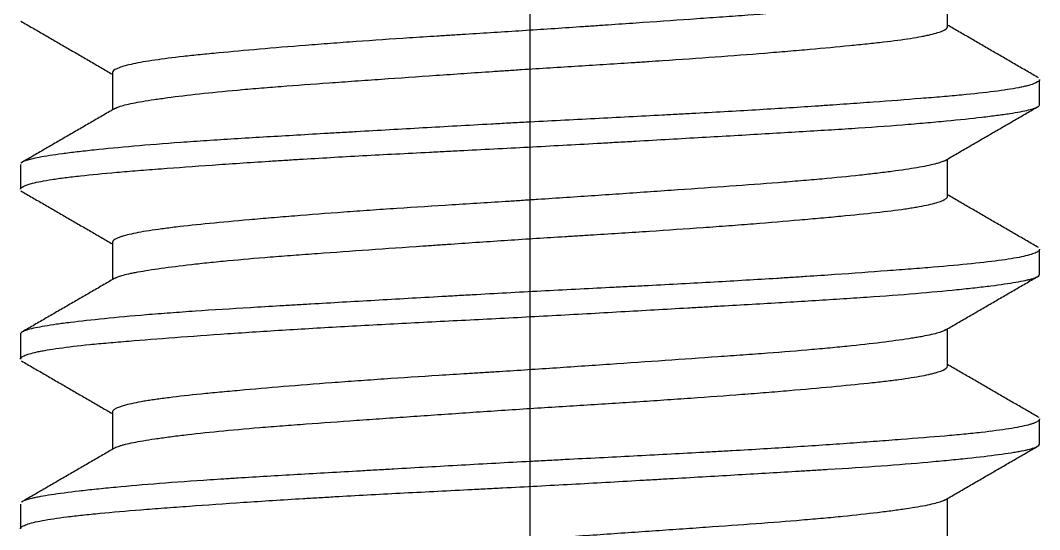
# Model space of a CAD drawing. Extents: x 1571 to 2360, y 0 to 579.
# Drawn here: x 1792.95 to 1798.95, y 180.71 to 183.71 of the extents above; entities that cross this region are included whole.
import ezdxf

# ---------------------------------------------------------------- set-up
doc = ezdxf.new("R2010")
doc.units = 0
doc.header["$LTSCALE"] = 10
doc.header["$MEASUREMENT"] = 0
doc.linetypes.add('CENTER', pattern=[2, 1.25, -0.25, 0.25, -0.25])
doc.layers.add('1', color=7, linetype='CONTINUOUS')

msp = doc.modelspace()

# ---------------------------------------------------------------- linework, layer by layer
at = {"layer": '1', "color": 1, "linetype": 'CENTER', "lineweight": -3}
msp.add_line((1795.947, 270.6756), (1795.947, 167.897), dxfattribs=at)
at = {"layer": '1', "color": 7, "linetype": 'Continuous', "lineweight": -3}
for p, q in [((1798.4055, 183.6721), (1798.4055, 183.8917)), ((1793.4885, 183.4003), (1793.4885, 183.1808)), ((1798.947, 183.2131), (1798.947, 183.3591)), ((1792.947, 182.8587), (1792.947, 182.7133)), ((1798.4055, 182.6717), (1798.4055, 182.8918)), ((1793.4885, 182.4009), (1793.4885, 182.1809)), ((1798.947, 182.2138), (1798.947, 182.3593)), ((1798.4055, 181.6717), (1798.4055, 181.8917)), ((1792.947, 181.8593), (1792.947, 181.7134)), ((1793.4885, 181.4007), (1793.4885, 181.1808)), ((1798.947, 181.213), (1798.947, 181.3588)), ((1792.947, 180.859), (1792.947, 180.7137)), ((1798.4055, 180.6721), (1798.4055, 180.8917))]:
    msp.add_line(p, q, dxfattribs=at)
for points, knots in [([(1798.3931, 183.8845), (1798.3921, 183.8839), (1798.391, 183.8833), (1798.3867, 183.8809), (1798.383, 183.8791), (1798.3707, 183.8739), (1798.3605, 183.8704), (1798.3245, 183.86), (1798.2932, 183.853), (1798.2349, 183.8422), (1798.2136, 183.8386), (1798.1671, 183.8313), (1798.1422, 183.8276), (1798.0627, 183.8164), (1798.0033, 183.8089), (1797.9046, 183.7976), (1797.8702, 183.7939), (1797.798, 183.7863), (1797.7603, 183.7826), (1797.6424, 183.7714), (1797.5591, 183.7644), (1797.3832, 183.7503), (1797.2908, 183.7434), (1797.1694, 183.7346), (1797.1449, 183.7328), (1797.0951, 183.7292), (1797.07, 183.7274), (1796.9938, 183.722), (1796.9425, 183.7184), (1796.7867, 183.7074), (1796.6806, 183.7), (1796.518, 183.6888), (1796.4358, 183.6831), (1796.3524, 183.6774), (1796.2965, 183.6736), (1796.2683, 183.6716), (1796.1277, 183.6621), (1796.0154, 183.6546), (1795.7915, 183.6402), (1795.6798, 183.6332), (1795.5405, 183.6245), (1795.5126, 183.6227), (1795.457, 183.6192), (1795.4291, 183.6175), (1795.3463, 183.6122), (1795.2918, 183.6087), (1795.1304, 183.5981), (1795.0256, 183.591), (1794.8727, 183.58), (1794.7973, 183.5745), (1794.7235, 183.5689), (1794.6746, 183.5651), (1794.6504, 183.5632), (1794.5311, 183.5538), (1794.4408, 183.5462), (1794.2701, 183.5313), (1794.1897, 183.5239), (1794.0956, 183.515), (1794.0771, 183.5132), (1794.0408, 183.5096), (1794.023, 183.5079), (1793.9709, 183.5026), (1793.9379, 183.4991), (1793.844, 183.4886), (1793.788, 183.4816), (1793.714, 183.4708), (1793.691, 183.4672), (1793.6485, 183.4599), (1793.6288, 183.4561), (1793.576, 183.4449), (1793.5208, 183.4298), (1793.4957, 183.4147), (1793.4896, 183.4053), (1793.4888, 183.4034), (1793.4885, 183.4012), (1793.4885, 183.4008), (1793.4885, 183.4004)], [0, 0, 0, 0, 0.004062, 0.004062, 0.015352, 0.015352, 0.037931, 0.037931, 0.08309, 0.08309, 0.10567, 0.10567, 0.128249, 0.128249, 0.173408, 0.173408, 0.195987, 0.195987, 0.218567, 0.218567, 0.263726, 0.263726, 0.308884, 0.308884, 0.320174, 0.320174, 0.331464, 0.331464, 0.354043, 0.354043, 0.399202, 0.399202, 0.421782, 0.433071, 0.433071, 0.444361, 0.444361, 0.48952, 0.48952, 0.534679, 0.534679, 0.545968, 0.545968, 0.557258, 0.557258, 0.579838, 0.579838, 0.624996, 0.624996, 0.647576, 0.658865, 0.658865, 0.670155, 0.670155, 0.715314, 0.715314, 0.760473, 0.760473, 0.771763, 0.771763, 0.783052, 0.783052, 0.805632, 0.805632, 0.850791, 0.850791, 0.87337, 0.87337, 0.895949, 0.895949, 0.941108, 0.986267, 0.986267, 0.997557, 0.997557, 1, 1, 1, 1]), ([(1793.5041, 183.1899), (1793.51, 183.1932), (1793.5177, 183.1965), (1793.537, 183.2033), (1793.5489, 183.2067), (1793.5899, 183.2172), (1793.6245, 183.2243), (1793.6874, 183.2351), (1793.7102, 183.2387), (1793.7472, 183.2442), (1793.76, 183.2461), (1793.7866, 183.2498), (1793.8002, 183.2517), (1793.8704, 183.2611), (1793.9328, 183.2686), (1794.0697, 183.2837), (1794.1442, 183.2911), (1794.2451, 183.3003), (1794.2657, 183.3021), (1794.3075, 183.3057), (1794.3287, 183.3075), (1794.3931, 183.3128), (1794.4371, 183.3163), (1794.5722, 183.3268), (1794.6665, 183.3338), (1794.8143, 183.3444), (1794.8646, 183.348), (1794.9417, 183.3535), (1794.9677, 183.3553), (1795.0199, 183.359), (1795.0462, 183.3608), (1795.1779, 183.37), (1795.2852, 183.3775), (1795.5034, 183.3925), (1795.6144, 183.4002), (1795.7554, 183.4097), (1795.7838, 183.4116), (1795.8403, 183.4153), (1795.8685, 183.4172), (1795.9531, 183.4227), (1796.0092, 183.4263), (1796.1772, 183.437), (1796.2885, 183.4439), (1796.4543, 183.4544), (1796.5093, 183.4579), (1796.5917, 183.4632), (1796.6191, 183.465), (1796.6733, 183.4685), (1796.7002, 183.4703), (1796.8338, 183.4792), (1796.9374, 183.4864), (1797.1381, 183.501), (1797.2353, 183.5085), (1797.3526, 183.518), (1797.3758, 183.52), (1797.4214, 183.5238), (1797.4439, 183.5256), (1797.5103, 183.5313), (1797.5532, 183.5351), (1797.6779, 183.5462), (1797.7558, 183.5534), (1797.8645, 183.564), (1797.8993, 183.5675), (1797.9663, 183.5746), (1797.998, 183.5781), (1798.0879, 183.5886), (1798.1409, 183.5957), (1798.2102, 183.6065), (1798.2422, 183.612), (1798.2704, 183.6175), (1798.2883, 183.6213), (1798.2968, 183.6232), (1798.3369, 183.6326), (1798.3612, 183.6402), (1798.3947, 183.6553), (1798.4038, 183.6629), (1798.4055, 183.6711), (1798.4055, 183.6719), (1798.4055, 183.6727)], [0, 0, 0, 0, 0.021196, 0.021196, 0.043841, 0.043841, 0.089131, 0.089131, 0.111776, 0.111776, 0.123098, 0.123098, 0.134421, 0.134421, 0.17971, 0.17971, 0.225, 0.225, 0.236323, 0.236323, 0.247645, 0.247645, 0.27029, 0.27029, 0.31558, 0.31558, 0.338225, 0.338225, 0.349547, 0.349547, 0.36087, 0.36087, 0.40616, 0.40616, 0.451449, 0.451449, 0.462772, 0.462772, 0.474094, 0.474094, 0.496739, 0.496739, 0.542029, 0.542029, 0.564674, 0.564674, 0.575997, 0.575997, 0.587319, 0.587319, 0.632609, 0.632609, 0.677899, 0.677899, 0.689221, 0.689221, 0.700544, 0.700544, 0.723188, 0.723188, 0.768478, 0.768478, 0.791123, 0.791123, 0.813768, 0.813768, 0.859058, 0.859058, 0.881703, 0.893025, 0.893025, 0.904348, 0.904348, 0.949638, 0.949638, 0.994927, 0.994927, 1, 1, 1, 1]), ([(1798.947, 183.3601), (1798.947, 183.359), (1798.9469, 183.3579), (1798.9441, 183.3495), (1798.9326, 183.342), (1798.9016, 183.3307), (1798.889, 183.3269), (1798.8665, 183.3212), (1798.8585, 183.3193), (1798.8412, 183.3155), (1798.832, 183.3136), (1798.7834, 183.3042), (1798.6887, 183.2897), (1798.5607, 183.2758), (1798.47, 183.2671), (1798.4513, 183.2654), (1798.4129, 183.2619), (1798.3541, 183.2567), (1798.2915, 183.2516), (1798.1612, 183.2412), (1798.0677, 183.2341), (1797.9175, 183.2231), (1797.8657, 183.2193), (1797.7855, 183.2137), (1797.7583, 183.2118), (1797.7033, 183.208), (1797.6755, 183.2061), (1797.5353, 183.1966), (1797.3024, 183.1818), (1797.0528, 183.1675), (1796.8914, 183.1587), (1796.8587, 183.1569), (1796.7933, 183.1534), (1796.695, 183.1482), (1796.5959, 183.1431), (1796.3967, 183.1329), (1796.2627, 183.1261), (1796.0597, 183.1156), (1795.9918, 183.1121), (1795.8893, 183.1066), (1795.855, 183.1047), (1795.7867, 183.101), (1795.7527, 183.0992), (1795.583, 183.0898), (1795.3153, 183.0746), (1795.0546, 183.0597), (1794.894, 183.0504), (1794.862, 183.0486), (1794.7985, 183.0449), (1794.7043, 183.0395), (1794.6127, 183.0342), (1794.4329, 183.0237), (1794.3178, 183.0169), (1794.1521, 183.0066), (1794.098, 183.0031), (1794.0187, 182.9979), (1793.9926, 182.9961), (1793.9412, 182.9926), (1793.916, 182.9908), (1793.7921, 182.982), (1793.7001, 182.9746), (1793.5301, 182.9597), (1793.4521, 182.9521), (1793.3636, 182.9427), (1793.3463, 182.9408), (1793.3129, 182.9371), (1793.2645, 182.9315), (1793.2209, 182.9261), (1793.1403, 182.9154), (1793.0951, 182.9084), (1793.0401, 182.898), (1793.024, 182.8946), (1793.0031, 182.8894), (1792.9966, 182.8877), (1792.985, 182.8843), (1792.9798, 182.8826), (1792.9681, 182.8783), (1792.9625, 182.8757), (1792.9581, 182.8731)], [0, 0, 0, 0, 0.006746, 0.006746, 0.051135, 0.051135, 0.07333, 0.07333, 0.084427, 0.084427, 0.095524, 0.095524, 0.139913, 0.184303, 0.184303, 0.1954, 0.1954, 0.206497, 0.228692, 0.228692, 0.273081, 0.273081, 0.295276, 0.295276, 0.306373, 0.306373, 0.31747, 0.31747, 0.36186, 0.406249, 0.406249, 0.417346, 0.417346, 0.428444, 0.450638, 0.450638, 0.495027, 0.495027, 0.517222, 0.517222, 0.528319, 0.528319, 0.539417, 0.539417, 0.583806, 0.628195, 0.628195, 0.639292, 0.639292, 0.65039, 0.672584, 0.672584, 0.716974, 0.716974, 0.739168, 0.739168, 0.750266, 0.750266, 0.761363, 0.761363, 0.805752, 0.805752, 0.850141, 0.850141, 0.861239, 0.861239, 0.872336, 0.894531, 0.894531, 0.93892, 0.93892, 0.961115, 0.961115, 0.972212, 0.972212, 0.983309, 0.983309, 1, 1, 1, 1]), ([(1792.9471, 182.7142), (1792.9472, 182.7145), (1792.9472, 182.7148), (1792.9478, 182.717), (1792.9489, 182.7188), (1792.9522, 182.7226), (1792.9545, 182.7245), (1792.9686, 182.7339), (1792.989, 182.7415), (1793.0475, 182.7565), (1793.0857, 182.764), (1793.1447, 182.7732), (1793.157, 182.775), (1793.1829, 182.7786), (1793.1964, 182.7805), (1793.2384, 182.7859), (1793.2683, 182.7894), (1793.364, 182.7999), (1793.4356, 182.8067), (1793.5544, 182.817), (1793.596, 182.8204), (1793.6613, 182.8256), (1793.6836, 182.8274), (1793.7291, 182.8309), (1793.7523, 182.8327), (1793.87, 182.8417), (1793.97, 182.8491), (1794.1812, 182.864), (1794.2924, 182.8715), (1794.4386, 182.8809), (1794.4682, 182.8828), (1794.5282, 182.8865), (1794.5585, 182.8884), (1794.6497, 182.8939), (1794.7113, 182.8975), (1794.8983, 182.9082), (1795.0259, 182.9152), (1795.2219, 182.9255), (1795.2879, 182.9289), (1795.3881, 182.9341), (1795.4217, 182.9358), (1795.4893, 182.9392), (1795.5232, 182.941), (1795.6922, 182.9496), (1795.8274, 182.9565), (1796.0977, 182.9709), (1796.2327, 182.9784), (1796.4014, 182.9879), (1796.4351, 182.9898), (1796.5026, 182.9936), (1796.5361, 182.9955), (1796.6362, 183.0012), (1796.7021, 183.005), (1796.8975, 183.0162), (1797.0246, 183.0235), (1797.2107, 183.0342), (1797.272, 183.0378), (1797.393, 183.0448), (1797.4528, 183.0484), (1797.6273, 183.0588), (1797.7378, 183.0656), (1797.9473, 183.0794), (1798.0463, 183.0864), (1798.1626, 183.0956), (1798.1856, 183.0975), (1798.2306, 183.1012), (1798.2966, 183.1069), (1798.3581, 183.1125), (1798.4753, 183.1238), (1798.5456, 183.1312), (1798.6394, 183.1422), (1798.6687, 183.1459), (1798.7097, 183.1513), (1798.7229, 183.1531), (1798.7481, 183.1567), (1798.7602, 183.1585), (1798.8176, 183.1673), (1798.8912, 183.181), (1798.9292, 183.1945), (1798.9416, 183.2033), (1798.9435, 183.205), (1798.9461, 183.2086), (1798.9468, 183.2104), (1798.947, 183.2126), (1798.947, 183.213), (1798.947, 183.2135)], [0, 0, 0, 0, 0.001904, 0.001904, 0.012725, 0.012725, 0.023546, 0.023546, 0.066828, 0.066828, 0.110111, 0.110111, 0.120931, 0.120931, 0.131752, 0.131752, 0.153393, 0.153393, 0.196676, 0.196676, 0.218317, 0.218317, 0.229138, 0.229138, 0.239958, 0.239958, 0.283241, 0.283241, 0.326523, 0.326523, 0.337344, 0.337344, 0.348165, 0.348165, 0.369806, 0.369806, 0.413089, 0.413089, 0.43473, 0.43473, 0.44555, 0.44555, 0.456371, 0.456371, 0.499654, 0.499654, 0.542936, 0.542936, 0.553757, 0.553757, 0.564577, 0.564577, 0.586219, 0.586219, 0.629501, 0.629501, 0.651143, 0.651143, 0.672784, 0.672784, 0.716066, 0.716066, 0.759349, 0.759349, 0.77017, 0.77017, 0.78099, 0.802632, 0.802632, 0.845914, 0.845914, 0.867555, 0.867555, 0.878376, 0.878376, 0.889197, 0.889197, 0.932479, 0.975762, 0.975762, 0.986582, 0.986582, 0.997403, 0.997403, 1, 1, 1, 1]), ([(1798.3887, 182.882), (1798.3828, 182.8789), (1798.3712, 182.874), (1798.3558, 182.869), (1798.3438, 182.8655), (1798.3373, 182.8638), (1798.3025, 182.8549), (1798.2325, 182.8408), (1798.1343, 182.8262), (1798.0639, 182.8168), (1798.0494, 182.8149), (1798.0194, 182.8111), (1798.004, 182.8092), (1797.9567, 182.8036), (1797.9238, 182.7998), (1797.8205, 182.7885), (1797.746, 182.781), (1797.6257, 182.7702), (1797.5633, 182.7648), (1797.4977, 182.7595), (1797.4533, 182.7559), (1797.4308, 182.7541), (1797.3171, 182.7453), (1797.1278, 182.7314), (1796.9239, 182.717), (1796.7917, 182.7078), (1796.765, 182.7059), (1796.7113, 182.7022), (1796.6844, 182.7003), (1796.6033, 182.6947), (1796.5489, 182.6909), (1796.3848, 182.6796), (1796.2742, 182.672), (1796.1065, 182.6607), (1796.0503, 182.657), (1795.9654, 182.6514), (1795.937, 182.6496), (1795.8803, 182.6459), (1795.852, 182.6441), (1795.7111, 182.6351), (1795.4883, 182.6213), (1795.2709, 182.6074), (1795.1368, 182.5984), (1795.11, 182.5966), (1795.0569, 182.593), (1795.0306, 182.5912), (1794.9525, 182.5858), (1794.9014, 182.5821), (1794.7508, 182.5711), (1794.6542, 182.5636), (1794.515, 182.5523), (1794.4695, 182.5485), (1794.4028, 182.5428), (1794.3808, 182.5409), (1794.3376, 182.5372), (1794.3163, 182.5353), (1794.2119, 182.526), (1794.1343, 182.5188), (1793.9904, 182.5047), (1793.9242, 182.4978), (1793.8489, 182.4889), (1793.8343, 182.4871), (1793.8059, 182.4836), (1793.7921, 182.4818), (1793.7523, 182.4764), (1793.7275, 182.4729), (1793.6586, 182.462), (1793.6198, 182.4547), (1793.5722, 182.4435), (1793.5582, 182.4397), (1793.5399, 182.4339), (1793.5343, 182.432), (1793.524, 182.4282), (1793.5194, 182.4263), (1793.4987, 182.4168), (1793.4899, 182.4093), (1793.4886, 182.4015), (1793.4885, 182.401), (1793.4885, 182.4006)], [0, 0, 0, 0, 0.020529, 0.031884, 0.031884, 0.043239, 0.043239, 0.088661, 0.134082, 0.134082, 0.145438, 0.145438, 0.156793, 0.156793, 0.179504, 0.179504, 0.224925, 0.224925, 0.247636, 0.258991, 0.258991, 0.270347, 0.270347, 0.315768, 0.36119, 0.36119, 0.372545, 0.372545, 0.3839, 0.3839, 0.406611, 0.406611, 0.452033, 0.452033, 0.474743, 0.474743, 0.486099, 0.486099, 0.497454, 0.497454, 0.542875, 0.588297, 0.588297, 0.599652, 0.599652, 0.611008, 0.611008, 0.633718, 0.633718, 0.67914, 0.67914, 0.701851, 0.701851, 0.713206, 0.713206, 0.724561, 0.724561, 0.769983, 0.769983, 0.815404, 0.815404, 0.82676, 0.82676, 0.838115, 0.838115, 0.860826, 0.860826, 0.906247, 0.906247, 0.928958, 0.928958, 0.940313, 0.940313, 0.951669, 0.951669, 0.99709, 0.99709, 1, 1, 1, 1]), ([(1793.5044, 182.1901), (1793.5137, 182.1952), (1793.527, 182.2002), (1793.5561, 182.2087), (1793.5768, 182.214), (1793.6017, 182.2193), (1793.6193, 182.2229), (1793.6286, 182.2246), (1793.6774, 182.2337), (1793.7233, 182.2409), (1793.8284, 182.2557), (1793.8875, 182.2632), (1793.97, 182.2727), (1793.9869, 182.2746), (1794.0216, 182.2784), (1794.0394, 182.2803), (1794.0937, 182.286), (1794.1313, 182.2897), (1794.2478, 182.3007), (1794.3306, 182.3078), (1794.4623, 182.3183), (1794.5301, 182.3236), (1794.6008, 182.3289), (1794.6485, 182.3324), (1794.6728, 182.3342), (1794.7947, 182.3431), (1794.9956, 182.3573), (1795.2079, 182.3721), (1795.3443, 182.3815), (1795.3717, 182.3834), (1795.427, 182.3873), (1795.4548, 182.3892), (1795.5381, 182.3949), (1795.5937, 182.3987), (1795.7609, 182.4101), (1795.8728, 182.4175), (1796.041, 182.4284), (1796.1253, 182.4337), (1796.2097, 182.439), (1796.2661, 182.4426), (1796.2942, 182.4443), (1796.4339, 182.4531), (1796.653, 182.4669), (1796.8631, 182.4812), (1797.0174, 182.4922), (1797.0684, 182.4959), (1797.1677, 182.5034), (1797.2162, 182.5071), (1797.3584, 182.5184), (1797.4486, 182.5259), (1797.5772, 182.5372), (1797.6189, 182.5409), (1797.6797, 182.5464), (1797.6998, 182.5483), (1797.7391, 182.5519), (1797.7583, 182.5537), (1797.8526, 182.5627), (1797.9905, 182.5766), (1798.1034, 182.5906), (1798.1658, 182.5996), (1798.1779, 182.6015), (1798.2011, 182.6051), (1798.2122, 182.6069), (1798.2443, 182.6124), (1798.2637, 182.6161), (1798.3165, 182.6272), (1798.3443, 182.6348), (1798.3749, 182.6461), (1798.3832, 182.65), (1798.3928, 182.6557), (1798.3956, 182.6576), (1798.4, 182.6614), (1798.4018, 182.6633), (1798.4048, 182.6677), (1798.4056, 182.6703), (1798.4055, 182.6729)], [0, 0, 0, 0, 0.032971, 0.032971, 0.055616, 0.066939, 0.066939, 0.078261, 0.078261, 0.123551, 0.123551, 0.168841, 0.168841, 0.180163, 0.180163, 0.191486, 0.191486, 0.214131, 0.214131, 0.259421, 0.259421, 0.282066, 0.293388, 0.293388, 0.304711, 0.304711, 0.35, 0.39529, 0.39529, 0.406613, 0.406613, 0.417935, 0.417935, 0.44058, 0.44058, 0.48587, 0.48587, 0.508515, 0.519838, 0.519838, 0.53116, 0.53116, 0.57645, 0.62174, 0.62174, 0.644385, 0.644385, 0.66703, 0.66703, 0.71232, 0.71232, 0.734965, 0.734965, 0.746287, 0.746287, 0.75761, 0.75761, 0.802899, 0.848189, 0.848189, 0.859512, 0.859512, 0.870834, 0.870834, 0.893479, 0.893479, 0.938769, 0.938769, 0.961414, 0.961414, 0.972737, 0.972737, 0.984059, 0.984059, 1, 1, 1, 1]), ([(1798.947, 182.3604), (1798.9472, 182.3577), (1798.9461, 182.3549), (1798.9404, 182.3483), (1798.9349, 182.3445), (1798.9115, 182.3332), (1798.8868, 182.3256), (1798.8365, 182.3144), (1798.8176, 182.3107), (1798.775, 182.3033), (1798.7515, 182.2996), (1798.674, 182.2886), (1798.6143, 182.2816), (1798.4794, 182.2677), (1798.4042, 182.261), (1798.3004, 182.2523), (1798.2791, 182.2506), (1798.2356, 182.2471), (1798.2133, 182.2454), (1798.1452, 182.2401), (1798.0982, 182.2365), (1797.953, 182.2256), (1797.8504, 182.2181), (1797.6879, 182.2069), (1797.6323, 182.2031), (1797.5467, 182.1975), (1797.5178, 182.1956), (1797.4593, 182.1919), (1797.4296, 182.19), (1797.2799, 182.1807), (1797.1569, 182.1734), (1796.9048, 182.1593), (1796.7757, 182.1524), (1796.6104, 182.1438), (1796.5772, 182.1421), (1796.5103, 182.1387), (1796.4766, 182.137), (1796.3753, 182.1318), (1796.3078, 182.1284), (1796.1052, 182.118), (1795.9701, 182.111), (1795.7674, 182.1), (1795.6998, 182.0962), (1795.5985, 182.0906), (1795.5647, 182.0887), (1795.4971, 182.0849), (1795.4632, 182.083), (1795.2947, 182.0734), (1795.163, 182.0659), (1794.9056, 182.0511), (1794.7798, 182.0439), (1794.6264, 182.035), (1794.5959, 182.0332), (1794.5353, 182.0297), (1794.5051, 182.0279), (1794.4157, 182.0226), (1794.3575, 182.0192), (1794.1874, 182.0089), (1794.0796, 182.0021), (1793.9266, 181.9916), (1793.877, 181.9881), (1793.8048, 181.9827), (1793.7811, 181.9809), (1793.7344, 181.9772), (1793.7114, 181.9753), (1793.5988, 181.9659), (1793.5167, 181.9584), (1793.368, 181.9434), (1793.3013, 181.936), (1793.2277, 181.9269), (1793.2135, 181.9251), (1793.1861, 181.9215), (1793.1728, 181.9197), (1793.1348, 181.9143), (1793.1118, 181.9108), (1793.0495, 181.9003), (1793.017, 181.8935), (1792.9815, 181.8833), (1792.9718, 181.8799), (1792.9633, 181.8759), (1792.9621, 181.8753), (1792.961, 181.8747)], [0, 0, 0, 0, 0.016915, 0.016915, 0.039172, 0.039172, 0.083688, 0.083688, 0.105946, 0.105946, 0.128204, 0.128204, 0.17272, 0.17272, 0.217235, 0.217235, 0.228364, 0.228364, 0.239493, 0.239493, 0.261751, 0.261751, 0.306267, 0.306267, 0.328525, 0.328525, 0.339653, 0.339653, 0.350782, 0.350782, 0.395298, 0.395298, 0.439814, 0.439814, 0.450943, 0.450943, 0.462072, 0.462072, 0.48433, 0.48433, 0.528845, 0.528845, 0.551103, 0.551103, 0.562232, 0.562232, 0.573361, 0.573361, 0.617877, 0.617877, 0.662392, 0.662392, 0.673521, 0.673521, 0.68465, 0.68465, 0.706908, 0.706908, 0.751424, 0.751424, 0.773682, 0.773682, 0.784811, 0.784811, 0.795939, 0.795939, 0.840455, 0.840455, 0.884971, 0.884971, 0.8961, 0.8961, 0.907229, 0.907229, 0.929487, 0.929487, 0.974002, 0.974002, 0.99626, 0.99626, 1, 1, 1, 1]), ([(1792.947, 181.7131), (1792.9472, 181.7195), (1792.9545, 181.7261), (1792.9852, 181.7402), (1793.0105, 181.7478), (1793.054, 181.7573), (1793.0632, 181.7592), (1793.0828, 181.7629), (1793.1137, 181.7685), (1793.1494, 181.774), (1793.227, 181.7848), (1793.287, 181.7918), (1793.3896, 181.8022), (1793.4259, 181.8056), (1793.5029, 181.8126), (1793.5431, 181.816), (1793.6687, 181.8264), (1793.7591, 181.8333), (1793.953, 181.8478), (1794.0565, 181.8553), (1794.2771, 181.8705), (1794.3917, 181.878), (1794.629, 181.8927), (1794.7518, 181.9), (1794.9421, 181.9106), (1795.0067, 181.9141), (1795.1378, 181.9211), (1795.2036, 181.9246), (1795.4021, 181.9348), (1795.5355, 181.9416), (1795.7375, 181.9519), (1795.8051, 181.9554), (1795.9409, 181.9625), (1796.0092, 181.9662), (1796.2144, 181.9773), (1796.3493, 181.9849), (1796.6153, 182), (1796.7464, 182.0075), (1796.9079, 182.0168), (1796.94, 182.0187), (1797.0041, 182.0223), (1797.0361, 182.0242), (1797.1314, 182.0297), (1797.1937, 182.0333), (1797.3769, 182.0439), (1797.4943, 182.0508), (1797.6633, 182.0611), (1797.7184, 182.0645), (1797.7993, 182.0696), (1797.826, 182.0714), (1797.8787, 182.0749), (1797.9048, 182.0766), (1798.0332, 182.0854), (1798.1286, 182.0927), (1798.3053, 182.1075), (1798.3866, 182.115), (1798.4794, 182.1244), (1798.4974, 182.1263), (1798.5327, 182.1301), (1798.5499, 182.1319), (1798.6, 182.1375), (1798.6311, 182.1412), (1798.718, 182.1521), (1798.7672, 182.1592), (1798.8283, 182.1696), (1798.8465, 182.173), (1798.8705, 182.1782), (1798.878, 182.1799), (1798.8918, 182.1833), (1798.8982, 182.185), (1798.927, 182.1936), (1798.9407, 182.2005), (1798.9466, 182.2095), (1798.9472, 182.2116), (1798.947, 182.2137)], [0, 0, 0, 0, 0.037984, 0.037984, 0.081147, 0.081147, 0.091937, 0.091937, 0.102728, 0.12431, 0.12431, 0.167473, 0.167473, 0.189054, 0.189054, 0.210636, 0.210636, 0.253799, 0.253799, 0.296962, 0.296962, 0.340125, 0.340125, 0.383288, 0.383288, 0.404869, 0.404869, 0.426451, 0.426451, 0.469614, 0.469614, 0.491195, 0.491195, 0.512777, 0.512777, 0.55594, 0.55594, 0.599103, 0.599103, 0.609894, 0.609894, 0.620684, 0.620684, 0.642266, 0.642266, 0.685429, 0.685429, 0.70701, 0.70701, 0.717801, 0.717801, 0.728592, 0.728592, 0.771755, 0.771755, 0.814918, 0.814918, 0.825709, 0.825709, 0.8365, 0.8365, 0.858081, 0.858081, 0.901244, 0.901244, 0.922826, 0.922826, 0.933616, 0.933616, 0.944407, 0.944407, 0.98757, 0.98757, 1, 1, 1, 1]), ([(1798.3935, 181.8847), (1798.3899, 181.8825), (1798.3856, 181.8802), (1798.3645, 181.8711), (1798.341, 181.8642), (1798.2945, 181.8536), (1798.2771, 181.8501), (1798.248, 181.8447), (1798.2379, 181.8428), (1798.2167, 181.8392), (1798.2057, 181.8374), (1798.1485, 181.8283), (1798.0961, 181.8209), (1797.9782, 181.8059), (1797.9127, 181.7983), (1797.8223, 181.7889), (1797.8038, 181.787), (1797.7662, 181.7832), (1797.7471, 181.7814), (1797.6889, 181.7758), (1797.6488, 181.7722), (1797.5248, 181.7615), (1797.4372, 181.7545), (1797.2984, 181.744), (1797.2509, 181.7405), (1797.1777, 181.7352), (1797.153, 181.7334), (1797.1034, 181.7298), (1797.0785, 181.728), (1796.9527, 181.7191), (1796.8494, 181.7118), (1796.6375, 181.697), (1796.5288, 181.6895), (1796.3617, 181.678), (1796.3058, 181.6742), (1796.1942, 181.6666), (1796.1383, 181.6628), (1795.9705, 181.6517), (1795.8584, 181.6445), (1795.7182, 181.6356), (1795.6901, 181.6339), (1795.634, 181.6303), (1795.6058, 181.6286), (1795.5217, 181.6233), (1795.4661, 181.6198), (1795.3014, 181.6093), (1795.194, 181.6023), (1795.0365, 181.5916), (1794.9586, 181.5862), (1794.8821, 181.5807), (1794.8314, 181.577), (1794.8062, 181.5751), (1794.6813, 181.5658), (1794.5863, 181.5582), (1794.4055, 181.5432), (1794.3197, 181.5357), (1794.2184, 181.5265), (1794.1985, 181.5246), (1794.1591, 181.521), (1794.1397, 181.5192), (1794.0828, 181.5138), (1794.0465, 181.5102), (1793.9425, 181.4997), (1793.8796, 181.4928), (1793.7949, 181.4822), (1793.755, 181.4769), (1793.7187, 181.4715), (1793.6953, 181.4678), (1793.6841, 181.466), (1793.6302, 181.4568), (1793.5594, 181.4419), (1793.5181, 181.4268), (1793.5018, 181.4173), (1793.499, 181.4154), (1793.4944, 181.4116), (1793.4925, 181.4097), (1793.4895, 181.4054), (1793.4886, 181.403), (1793.4885, 181.4006)], [0, 0, 0, 0, 0.014449, 0.014449, 0.059608, 0.059608, 0.082187, 0.082187, 0.093477, 0.093477, 0.104767, 0.104767, 0.149926, 0.149926, 0.195084, 0.195084, 0.206374, 0.206374, 0.217664, 0.217664, 0.240243, 0.240243, 0.285402, 0.285402, 0.307982, 0.307982, 0.319271, 0.319271, 0.330561, 0.330561, 0.37572, 0.37572, 0.420879, 0.420879, 0.443458, 0.443458, 0.466037, 0.466037, 0.511196, 0.511196, 0.522486, 0.522486, 0.533776, 0.533776, 0.556355, 0.556355, 0.601514, 0.601514, 0.624093, 0.635383, 0.635383, 0.646673, 0.646673, 0.691832, 0.691832, 0.736991, 0.736991, 0.74828, 0.74828, 0.75957, 0.75957, 0.782149, 0.782149, 0.827308, 0.827308, 0.849888, 0.861177, 0.861177, 0.872467, 0.872467, 0.917626, 0.962785, 0.962785, 0.974075, 0.974075, 0.985364, 0.985364, 1, 1, 1, 1]), ([(1792.9527, 181.8694), (1792.9514, 181.8682), (1792.9502, 181.8671), (1792.9482, 181.8644), (1792.9474, 181.8628), (1792.9471, 181.8611)], [0, 0, 0, 0, 0.416619, 0.416619, 1, 1, 1, 1]), ([(1793.507, 181.1914), (1793.5129, 181.1944), (1793.5201, 181.1974), (1793.5338, 181.2021), (1793.5395, 181.2039), (1793.5516, 181.2074), (1793.5581, 181.2091), (1793.5791, 181.2144), (1793.5949, 181.2179), (1793.6476, 181.2285), (1793.6899, 181.2357), (1793.7641, 181.2467), (1793.7906, 181.2505), (1793.8331, 181.2561), (1793.8478, 181.258), (1793.8778, 181.2618), (1793.8932, 181.2637), (1793.972, 181.2731), (1794.041, 181.2807), (1794.1904, 181.2955), (1794.2709, 181.3027), (1794.379, 181.3117), (1794.401, 181.3134), (1794.4454, 181.317), (1794.4679, 181.3187), (1794.536, 181.324), (1794.5824, 181.3275), (1794.7243, 181.338), (1794.8228, 181.3451), (1794.9762, 181.3559), (1795.0283, 181.3595), (1795.108, 181.3651), (1795.1347, 181.367), (1795.1883, 181.3707), (1795.2152, 181.3726), (1795.35, 181.382), (1795.4593, 181.3895), (1795.6807, 181.4047), (1795.7928, 181.4122), (1796.0199, 181.4271), (1796.1323, 181.4342), (1796.3548, 181.4481), (1796.4649, 181.455), (1796.601, 181.4638), (1796.6281, 181.4656), (1796.6822, 181.4691), (1796.7093, 181.4709), (1796.7899, 181.4763), (1796.8427, 181.4799), (1796.9984, 181.4907), (1797.0986, 181.4981), (1797.2434, 181.5093), (1797.3144, 181.5149), (1797.3834, 181.5206), (1797.4289, 181.5244), (1797.4515, 181.5263), (1797.5626, 181.5358), (1797.6457, 181.5433), (1797.8006, 181.5576), (1797.8724, 181.5646), (1797.955, 181.5734), (1797.9712, 181.5752), (1798.0028, 181.5787), (1798.0182, 181.5805), (1798.0632, 181.5858), (1798.0914, 181.5893), (1798.1705, 181.6), (1798.2162, 181.6072), (1798.2742, 181.6182), (1798.3005, 181.6238), (1798.3228, 181.6295), (1798.3368, 181.6333), (1798.3433, 181.6352), (1798.3734, 181.6447), (1798.3896, 181.6523), (1798.4033, 181.6642), (1798.4057, 181.6686), (1798.4055, 181.6729)], [0, 0, 0, 0, 0.019259, 0.019259, 0.030614, 0.030614, 0.04197, 0.04197, 0.064681, 0.064681, 0.110102, 0.110102, 0.132813, 0.132813, 0.144168, 0.144168, 0.155524, 0.155524, 0.200945, 0.200945, 0.246367, 0.246367, 0.257722, 0.257722, 0.269078, 0.269078, 0.291788, 0.291788, 0.33721, 0.33721, 0.359921, 0.359921, 0.371276, 0.371276, 0.382631, 0.382631, 0.428053, 0.428053, 0.473474, 0.473474, 0.518896, 0.518896, 0.564317, 0.564317, 0.575673, 0.575673, 0.587028, 0.587028, 0.609739, 0.609739, 0.65516, 0.65516, 0.677871, 0.689227, 0.689227, 0.700582, 0.700582, 0.746004, 0.746004, 0.791425, 0.791425, 0.80278, 0.80278, 0.814136, 0.814136, 0.836847, 0.836847, 0.882268, 0.882268, 0.904979, 0.916334, 0.916334, 0.92769, 0.92769, 0.973111, 0.973111, 1, 1, 1, 1]), ([(1798.947, 181.3606), (1798.9474, 181.3562), (1798.9445, 181.3518), (1798.9331, 181.3435), (1798.9256, 181.3397), (1798.9109, 181.334), (1798.9054, 181.3321), (1798.8933, 181.3283), (1798.8866, 181.3264), (1798.8507, 181.3169), (1798.7755, 181.302), (1798.6663, 181.2877), (1798.587, 181.2789), (1798.5706, 181.2771), (1798.5367, 181.2736), (1798.5193, 181.2719), (1798.4657, 181.2667), (1798.4281, 181.2632), (1798.31, 181.2529), (1798.2243, 181.2461), (1798.0851, 181.2355), (1798.0369, 181.2319), (1797.9369, 181.2245), (1797.8849, 181.2207), (1797.7259, 181.2094), (1797.5041, 181.1943), (1797.2634, 181.1797), (1797.107, 181.1707), (1797.0754, 181.1689), (1797.0116, 181.1653), (1796.9155, 181.1599), (1796.8184, 181.1547), (1796.6228, 181.1444), (1796.4905, 181.1377), (1796.2892, 181.1274), (1796.2216, 181.124), (1796.1195, 181.1187), (1796.0853, 181.1169), (1796.0169, 181.1134), (1795.9827, 181.1116), (1795.8124, 181.1025), (1795.5423, 181.0875), (1795.2769, 181.0724), (1795.1126, 181.063), (1795.0797, 181.0611), (1795.0144, 181.0573), (1794.9173, 181.0518), (1794.8225, 181.0463), (1794.636, 181.0356), (1794.5157, 181.0286), (1794.3416, 181.0182), (1794.2846, 181.0148), (1794.2007, 181.0096), (1794.173, 181.0079), (1794.1182, 181.0044), (1794.0913, 181.0027), (1793.9587, 180.994), (1793.8593, 180.987), (1793.6737, 180.9724), (1793.5875, 180.9649), (1793.4881, 180.9554), (1793.4687, 180.9535), (1793.4307, 180.9497), (1793.3755, 180.9441), (1793.325, 180.9385), (1793.2303, 180.9275), (1793.1755, 180.9203), (1793.1058, 180.9098), (1793.0846, 180.9063), (1793.0561, 180.9011), (1793.0471, 180.8993), (1793.0303, 180.8959), (1793.0225, 180.8942), (1792.9924, 180.887), (1792.9753, 180.8816), (1792.964, 180.8762)], [0, 0, 0, 0, 0.027139, 0.027139, 0.04946, 0.04946, 0.060621, 0.060621, 0.071782, 0.071782, 0.116425, 0.161068, 0.161068, 0.172228, 0.172228, 0.183389, 0.183389, 0.205711, 0.205711, 0.250354, 0.250354, 0.272675, 0.272675, 0.294997, 0.294997, 0.339639, 0.384282, 0.384282, 0.395443, 0.395443, 0.406604, 0.428925, 0.428925, 0.473568, 0.473568, 0.49589, 0.49589, 0.507051, 0.507051, 0.518211, 0.518211, 0.562854, 0.607497, 0.607497, 0.618658, 0.618658, 0.629819, 0.65214, 0.65214, 0.696783, 0.696783, 0.719104, 0.719104, 0.730265, 0.730265, 0.741426, 0.741426, 0.786069, 0.786069, 0.830712, 0.830712, 0.841873, 0.841873, 0.853033, 0.875355, 0.875355, 0.919998, 0.919998, 0.942319, 0.942319, 0.95348, 0.95348, 0.964641, 0.964641, 1, 1, 1, 1]), ([(1792.947, 180.7133), (1792.9471, 180.7144), (1792.9473, 180.7155), (1792.9494, 180.7202), (1792.9533, 180.724), (1792.9657, 180.7315), (1792.9743, 180.7353), (1793.0068, 180.7468), (1793.0679, 180.7619), (1793.1639, 180.7764), (1793.2351, 180.7854), (1793.2499, 180.7872), (1793.2806, 180.7907), (1793.3281, 180.796), (1793.3798, 180.8012), (1793.4889, 180.8115), (1793.569, 180.8183), (1793.7002, 180.8287), (1793.7458, 180.8322), (1793.8171, 180.8376), (1793.8413, 180.8394), (1793.8906, 180.8431), (1793.9156, 180.845), (1794.0423, 180.8543), (1794.2555, 180.8693), (1794.4892, 180.8842), (1794.6419, 180.8934), (1794.6728, 180.8952), (1794.7352, 180.8989), (1794.8291, 180.9043), (1794.9244, 180.9096), (1795.1169, 180.9201), (1795.2475, 180.9269), (1795.4471, 180.9371), (1795.5142, 180.9405), (1795.6159, 180.9457), (1795.6499, 180.9474), (1795.7181, 180.9509), (1795.7522, 180.9527), (1795.9222, 180.9615), (1796.0576, 180.9687), (1796.3269, 180.9836), (1796.4608, 180.9912), (1796.6274, 181.0007), (1796.6608, 181.0027), (1796.727, 181.0064), (1796.8257, 181.0121), (1796.9223, 181.0176), (1797.1128, 181.0286), (1797.2361, 181.0357), (1797.4156, 181.0462), (1797.4745, 181.0497), (1797.5614, 181.0549), (1797.5902, 181.0566), (1797.647, 181.0601), (1797.675, 181.0618), (1797.8131, 181.0704), (1797.9172, 181.0773), (1798.113, 181.0914), (1798.2046, 181.0988), (1798.3112, 181.1083), (1798.3322, 181.1102), (1798.3731, 181.114), (1798.4328, 181.1196), (1798.4879, 181.1253), (1798.5919, 181.1364), (1798.6532, 181.1437), (1798.733, 181.1545), (1798.7576, 181.158), (1798.7913, 181.1633), (1798.802, 181.1651), (1798.8223, 181.1686), (1798.8318, 181.1703), (1798.8767, 181.179), (1798.9301, 181.1924), (1798.9476, 181.2062), (1798.947, 181.2136), (1798.9469, 181.2138), (1798.9469, 181.2139)], [0, 0, 0, 0, 0.006561, 0.006561, 0.028143, 0.028143, 0.049724, 0.049724, 0.092887, 0.13605, 0.13605, 0.146841, 0.146841, 0.157632, 0.179214, 0.179214, 0.222377, 0.222377, 0.243958, 0.243958, 0.254749, 0.254749, 0.26554, 0.26554, 0.308703, 0.351866, 0.351866, 0.362656, 0.362656, 0.373447, 0.395029, 0.395029, 0.438192, 0.438192, 0.459773, 0.459773, 0.470564, 0.470564, 0.481355, 0.481355, 0.524518, 0.524518, 0.567681, 0.567681, 0.578471, 0.578471, 0.589262, 0.610844, 0.610844, 0.654007, 0.654007, 0.675588, 0.675588, 0.686379, 0.686379, 0.69717, 0.69717, 0.740333, 0.740333, 0.783496, 0.783496, 0.794287, 0.794287, 0.805077, 0.826659, 0.826659, 0.869822, 0.869822, 0.891403, 0.891403, 0.902194, 0.902194, 0.912985, 0.912985, 0.956148, 0.999311, 0.999311, 1, 1, 1, 1]), ([(1798.3938, 180.8849), (1798.3931, 180.8845), (1798.3896, 180.8823), (1798.3853, 180.8802), (1798.3774, 180.8767), (1798.3729, 180.8749), (1798.3482, 180.8661), (1798.321, 180.8591), (1798.2521, 180.845), (1798.2105, 180.8379), (1798.1494, 180.8287), (1798.1367, 180.8268), (1798.1104, 180.8231), (1798.0967, 180.8212), (1798.0546, 180.8156), (1798.025, 180.8118), (1797.9316, 180.8005), (1797.8633, 180.7929), (1797.752, 180.7818), (1797.7133, 180.7781), (1797.6531, 180.7726), (1797.6327, 180.7708), (1797.591, 180.7672), (1797.5697, 180.7654), (1797.4623, 180.7565), (1797.282, 180.7426), (1797.0856, 180.7285), (1796.9577, 180.7195), (1796.9319, 180.7176), (1796.8797, 180.714), (1796.8533, 180.7121), (1796.7741, 180.7066), (1796.7208, 180.7029), (1796.5597, 180.6917), (1796.4507, 180.6841), (1796.2846, 180.6727), (1796.201, 180.667), (1796.1163, 180.6614), (1796.0597, 180.6576), (1796.0313, 180.6557), (1795.89, 180.6464), (1795.7778, 180.6394), (1795.5553, 180.6254), (1795.4449, 180.6185), (1795.2808, 180.608), (1795.2261, 180.6044), (1795.1189, 180.5973), (1795.0661, 180.5937), (1794.9103, 180.5828), (1794.8099, 180.5755), (1794.6643, 180.5643), (1794.6166, 180.5606), (1794.5464, 180.5549), (1794.5231, 180.553), (1794.4773, 180.5492), (1794.4547, 180.5473), (1794.3435, 180.5378), (1794.2601, 180.5303), (1794.1042, 180.5159), (1794.0317, 180.5089), (1793.948, 180.5001), (1793.9316, 180.4983), (1793.8996, 180.4948), (1793.8841, 180.493), (1793.8389, 180.4877), (1793.8105, 180.4842), (1793.7305, 180.4736), (1793.6841, 180.4664), (1793.625, 180.4554), (1793.6071, 180.4516), (1793.5828, 180.446), (1793.5752, 180.4441), (1793.5609, 180.4403), (1793.5542, 180.4384), (1793.5234, 180.4289), (1793.5065, 180.4213), (1793.4916, 180.4094), (1793.4888, 180.4051), (1793.4885, 180.4008)], [0, 0, 0, 0, 0.002708, 0.013998, 0.013998, 0.025287, 0.025287, 0.070446, 0.070446, 0.115605, 0.115605, 0.126895, 0.126895, 0.138185, 0.138185, 0.160764, 0.160764, 0.205923, 0.205923, 0.228503, 0.228503, 0.239792, 0.239792, 0.251082, 0.251082, 0.296241, 0.3414, 0.3414, 0.35269, 0.35269, 0.363979, 0.363979, 0.386559, 0.386559, 0.431718, 0.431718, 0.454297, 0.465587, 0.465587, 0.476877, 0.476877, 0.522036, 0.522036, 0.567194, 0.567194, 0.589774, 0.589774, 0.612353, 0.612353, 0.657512, 0.657512, 0.680092, 0.680092, 0.691381, 0.691381, 0.702671, 0.702671, 0.74783, 0.74783, 0.792989, 0.792989, 0.804279, 0.804279, 0.815569, 0.815569, 0.838148, 0.838148, 0.883307, 0.883307, 0.905886, 0.905886, 0.917176, 0.917176, 0.928466, 0.928466, 0.973625, 0.973625, 1, 1, 1, 1])]:
    msp.add_open_spline(points, degree=3, knots=knots, dxfattribs=at)
for points in [[(1792.9506, 183.7038), (1793.2196, 183.5478), (1793.4885, 183.3917)], [(1798.9415, 183.3698), (1798.6734, 183.5252), (1798.4055, 183.6808)], [(1798.383, 182.8787), (1798.6613, 183.0404), (1798.9399, 183.2018)], [(1793.5069, 183.1915), (1793.2284, 183.0298), (1792.9498, 182.8683)], [(1792.9502, 182.704), (1793.2194, 182.548), (1793.4885, 182.3917)], [(1798.9406, 182.3703), (1798.6729, 182.5254), (1798.4055, 182.6808)], [(1793.5083, 182.1923), (1793.2301, 182.0308), (1792.9517, 181.8694)], [(1798.3862, 181.8805), (1798.6645, 182.0421), (1798.9429, 182.2035)], [(1792.9539, 181.702), (1793.2213, 181.547), (1793.4885, 181.3918)], [(1798.944, 181.3684), (1798.6747, 181.5245), (1798.4055, 181.6808)], [(1793.5109, 181.1938), (1793.2325, 181.032), (1792.9539, 180.8706)], [(1798.3869, 180.8809), (1798.6654, 181.0427), (1798.944, 181.2042)]]:
    msp.add_open_spline(points, degree=2, dxfattribs=at)

doc.saveas('drawing.dxf')
